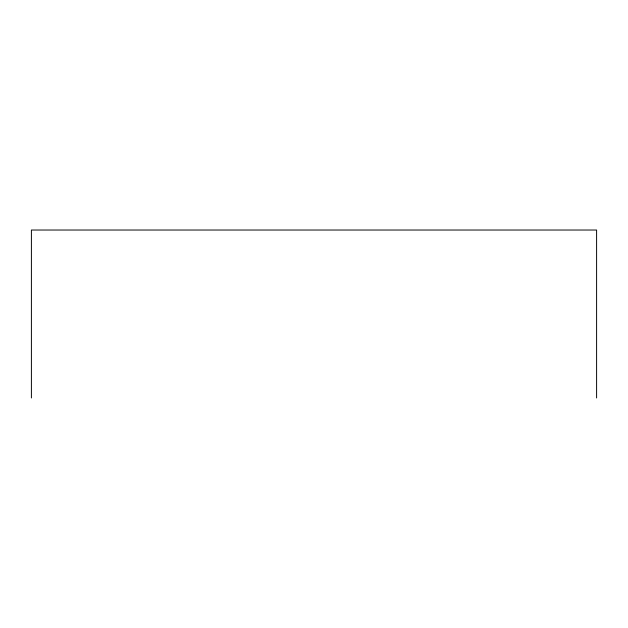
<?xml version="1.0" encoding="UTF-8"?>
<svg xmlns="http://www.w3.org/2000/svg" width="628" height="628" viewBox="0 0 628 628"><rect width="100%" height="100%" fill="white"/><g stroke="black" fill="none" stroke-linecap="round" stroke-linejoin="round"><path stroke-width="0.94" d="M596.6 397.971L596.6 230.029L31.4 230.029L31.4 397.971"/></g></svg>
